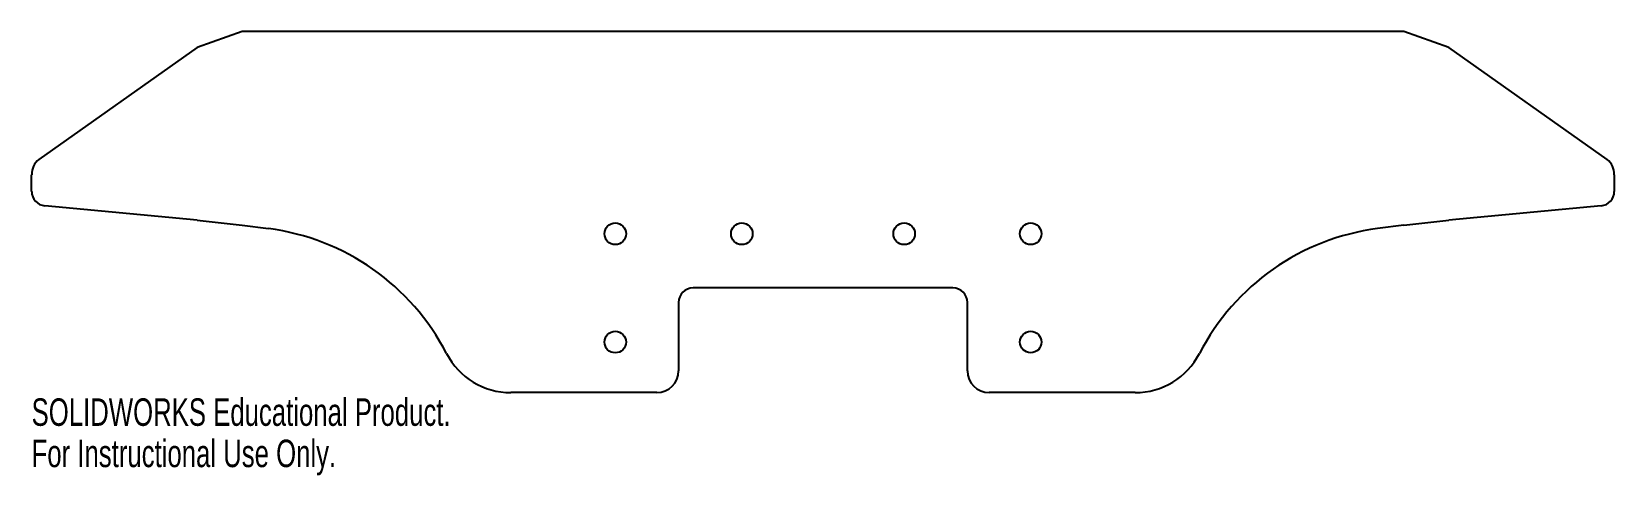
# Model space of a CAD drawing. Header units: inches. Extents: x -5.5 to 5.5, y -1.5 to 1.6.
import ezdxf

# ---------------------------------------------------------------- set-up
doc = ezdxf.new("R2010")
doc.units = ezdxf.units.IN
doc.header["$MEASUREMENT"] = 0
doc.styles.add('SLDTEXTSTYLE0', font='TXT', dxfattribs={"width": 0.7})

msp = doc.modelspace()

# ---------------------------------------------------------------- linework, layer by layer
at = {"color": 7, "linetype": 'Continuous', "lineweight": 25}
for p, q in [((-4.021, 1.575), (-4.332, 1.465)), ((4.021, 1.575), (-4.021, 1.575)), ((4.332, 1.465), (4.021, 1.575)), ((-4.332, 1.465), (-5.429, 0.69)), ((5.429, 0.69), (4.332, 1.465)), ((-5.479, 0.468), (-5.479, 0.584)), ((5.479, 0.468), (5.479, 0.584)), ((-4.332, 0.27), (-5.388, 0.368)), ((5.388, 0.368), (4.332, 0.27)), ((-4.332, 0.27), (-4.021, 0.235)), ((-4.021, 0.235), (-3.839, 0.211)), ((4.021, 0.235), (3.839, 0.211)), ((4.021, 0.235), (4.332, 0.27)), ((0.9, -0.2), (-0.9, -0.2)), ((-1, -0.3), (-1, -0.775)), ((1, -0.775), (1, -0.3)), ((-1.15, -0.925), (-2.162, -0.925)), ((2.162, -0.925), (1.15, -0.925))]:
    msp.add_line(p, q, dxfattribs=at)
for centre, radius in [((-1.438, 0.175), 0.0748), ((-0.562, 0.175), 0.0747), ((0.562, 0.175), 0.0748), ((1.438, 0.175), 0.0747), ((-1.438, -0.575), 0.0748), ((1.438, -0.575), 0.0747)]:
    msp.add_circle(centre, radius, dxfattribs=at)
for centre, radius, start, end in [((-5.349, 0.588), 0.129, 127.7733, 181.7479), ((5.349, 0.588), 0.129, 358.2521, 52.2267), ((-5.378, 0.468), 0.1, 179.8919, 264.5663), ((5.378, 0.468), 0.1, 275.4337, 0.1081), ((-4.051, -1.401), 1.626, 27.3258, 82.5), ((4.051, -1.401), 1.626, 97.5, 152.6742), ((-0.9, -0.3), 0.1, 90, 180), ((0.9, -0.3), 0.1, 0, 90), ((-2.162, -0.425), 0.5, 207.3258, 270), ((2.162, -0.425), 0.5, 270, 332.6742), ((-1.15, -0.775), 0.15, 270, 0), ((1.15, -0.775), 0.15, 180, 270)]:
    msp.add_arc(centre, radius, start, end, dxfattribs=at)

# ---------------------------------------------------------------- texts
at = {"color": 7, "linetype": 'Continuous', "char_height": 0.1903, "attachment_point": 1, "style": 'SLDTEXTSTYLE0'}
for s, insert in [('SOLIDWORKS Educational Product.', (-5.479, -0.965)), ('For Instructional Use Only.', (-5.479, -1.251))]:
    msp.add_mtext(s, dxfattribs=dict(at, insert=insert))

doc.saveas('drawing.dxf')
